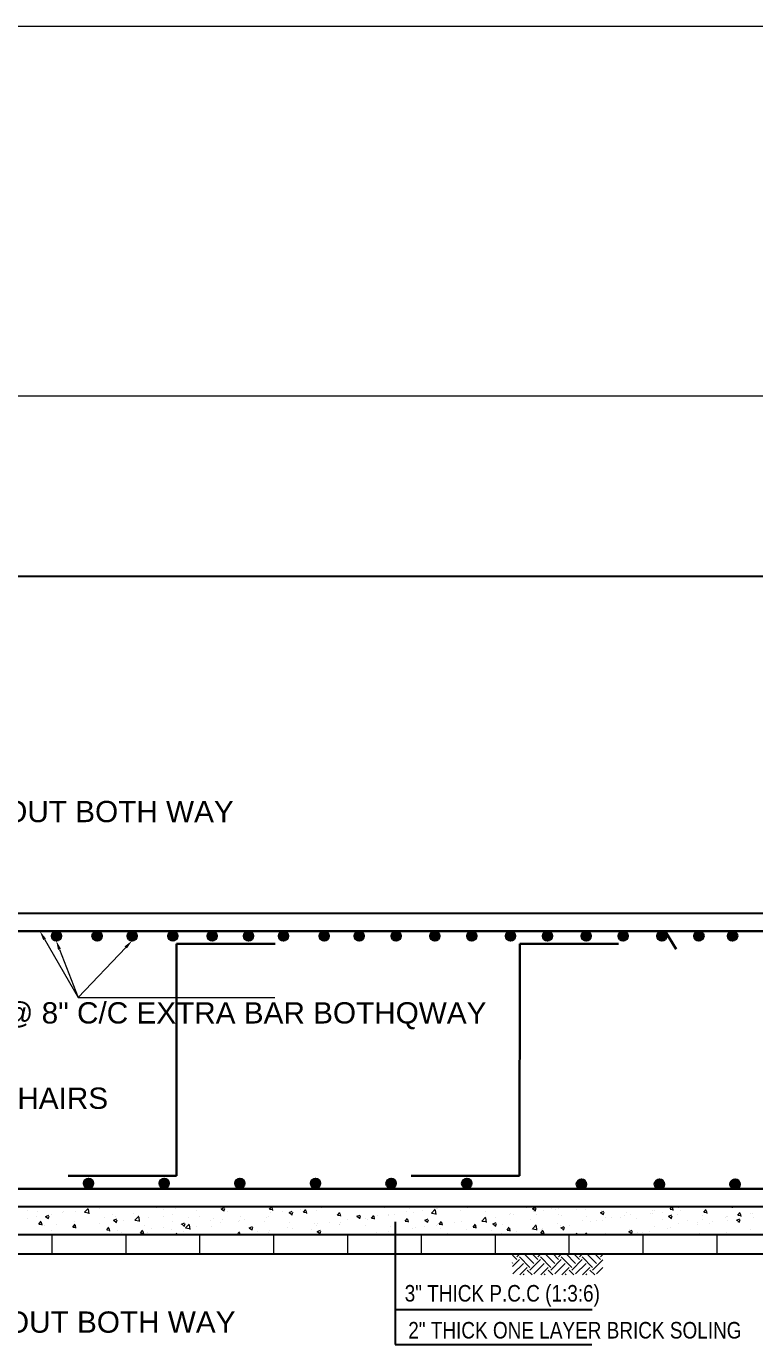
# Model space of a CAD drawing. Header units: inches. Extents: x 57837 to 133168, y 6972 to 27776.
# Drawn here: x 68400 to 68708, y 18895 to 19453 of the extents above; entities that cross this region are included whole.
import ezdxf

# ---------------------------------------------------------------- set-up
doc = ezdxf.new("R2010")
doc.units = ezdxf.units.IN
doc.header["$MEASUREMENT"] = 0
for name, color, linetype, lineweight in [('DIM', 2, 'Continuous', 13), ('HACTH', 153, 'Continuous', 5), ('HATCH', 74, 'Continuous', 5), ('ROD', 1, 'Continuous', 40), ('rod position', 1, 'Continuous', 30)]:
    doc.layers.add(name, color=color, linetype=linetype, lineweight=lineweight)
doc.layers.add('elevation', color=3, linetype='Continuous')
doc.layers.add('text', color=255, linetype='Continuous')
doc.styles.add('Arial', font='arial.ttf', dxfattribs={"height": 6.5})
doc.styles.get("Standard").update_dxf_attribs({"font": 'ARIALN.TTF', "height": 7})

msp = doc.modelspace()

# ---------------------------------------------------------------- hatches: boundary and pattern name
at = {"layer": 'ROD'}
h = msp.add_hatch(color=5, dxfattribs=at)
h.set_gradient(color1=(0, 0, 255), one_color=1, tint=1, name='SPHERICAL')
h.paths.add_polyline_path([(68414.85, 19067.86, 1), (68410.85, 19067.86, 1)])
h = msp.add_hatch(color=5, dxfattribs=at)
h.set_gradient(color1=(0, 0, 255), one_color=1, tint=1, name='SPHERICAL')
h.paths.add_polyline_path([(68431.97, 19067.86, 1), (68427.97, 19067.86, 1)])
h = msp.add_hatch(color=5, dxfattribs=at)
h.set_gradient(color1=(0, 0, 255), one_color=1, tint=1, name='SPHERICAL')
h.paths.add_polyline_path([(68446.85, 19067.86, 1), (68442.85, 19067.86, 1)])
h = msp.add_hatch(color=5, dxfattribs=at)
h.set_gradient(color1=(0, 0, 255), one_color=1, tint=1, name='SPHERICAL')
h.paths.add_polyline_path([(68464.03, 19067.86, 1), (68460.03, 19067.86, 1)])
h = msp.add_hatch(color=5, dxfattribs=at)
h.set_gradient(color1=(0, 0, 255), one_color=1, tint=1, name='SPHERICAL')
h.paths.add_polyline_path([(68480.67, 19067.86, 1), (68476.67, 19067.86, 1)])
h = msp.add_hatch(color=5, dxfattribs=at)
h.set_gradient(color1=(0, 0, 255), one_color=1, tint=1, name='SPHERICAL')
h.paths.add_polyline_path([(68496.03, 19067.86, 1), (68492.03, 19067.86, 1)])
h = msp.add_hatch(color=5, dxfattribs=at)
h.set_gradient(color1=(0, 0, 255), one_color=1, tint=1, name='SPHERICAL')
h.paths.add_polyline_path([(68510.85, 19067.86, 1), (68506.85, 19067.86, 1)])
h = msp.add_hatch(color=5, dxfattribs=at)
h.set_gradient(color1=(0, 0, 255), one_color=1, tint=1, name='SPHERICAL')
h.paths.add_polyline_path([(68528.03, 19067.86, 1), (68524.03, 19067.86, 1)])
h = msp.add_hatch(color=5, dxfattribs=at)
h.set_gradient(color1=(0, 0, 255), one_color=1, tint=1, name='SPHERICAL')
h.paths.add_polyline_path([(68542.85, 19067.86, 1), (68538.85, 19067.86, 1)])
h = msp.add_hatch(color=5, dxfattribs=at)
h.set_gradient(color1=(0, 0, 255), one_color=1, tint=1, name='SPHERICAL')
h.paths.add_polyline_path([(68558.55, 19067.86, 1), (68554.55, 19067.86, 1)])
h = msp.add_hatch(color=5, dxfattribs=at)
h.set_gradient(color1=(0, 0, 255), one_color=1, tint=1, name='SPHERICAL')
h.paths.add_polyline_path([(68574.85, 19067.86, 1), (68570.85, 19067.86, 1)])
h = msp.add_hatch(color=5, dxfattribs=at)
h.set_gradient(color1=(0, 0, 255), one_color=1, tint=1, name='SPHERICAL')
h.paths.add_polyline_path([(68590.55, 19067.86, 1), (68586.55, 19067.86, 1)])
h = msp.add_hatch(color=5, dxfattribs=at)
h.set_gradient(color1=(0, 0, 255), one_color=1, tint=1, name='SPHERICAL')
h.paths.add_polyline_path([(68606.85, 19067.86, 1), (68602.85, 19067.86, 1)])
h = msp.add_hatch(color=5, dxfattribs=at)
h.set_gradient(color1=(0, 0, 255), one_color=1, tint=1, name='SPHERICAL')
h.paths.add_polyline_path([(68622.55, 19067.86, 1), (68618.55, 19067.86, 1)])
h = msp.add_hatch(color=5, dxfattribs=at)
h.set_gradient(color1=(0, 0, 255), one_color=1, tint=1, name='SPHERICAL')
h.paths.add_polyline_path([(68638.85, 19067.86, 1), (68634.85, 19067.86, 1)])
h = msp.add_hatch(color=5, dxfattribs=at)
h.set_gradient(color1=(0, 0, 255), one_color=1, tint=1, name='SPHERICAL')
h.paths.add_polyline_path([(68654.55, 19067.86, 1), (68650.55, 19067.86, 1)])
h = msp.add_hatch(color=5, dxfattribs=at)
h.set_gradient(color1=(0, 0, 255), one_color=1, tint=1, name='SPHERICAL')
h.paths.add_polyline_path([(68670.85, 19067.86, 1), (68666.85, 19067.86, 1)])
h = msp.add_hatch(color=5, dxfattribs=at)
h.set_gradient(color1=(0, 0, 255), one_color=1, tint=1, name='SPHERICAL')
h.paths.add_polyline_path([(68686.6, 19067.86, 1), (68682.6, 19067.86, 1)])
h = msp.add_hatch(color=5, dxfattribs=at)
h.set_gradient(color1=(0, 0, 255), one_color=1, tint=1, name='SPHERICAL')
h.paths.add_polyline_path([(68700.84, 19067.86, 1), (68696.84, 19067.86, 1)])
h = msp.add_hatch(color=5, dxfattribs=at)
h.set_gradient(color1=(0, 0, 255), one_color=1, tint=1, name='SPHERICAL')
h.paths.add_polyline_path([(68428.34, 18963.09, 1), (68424.34, 18963.09, 1)])
h = msp.add_hatch(color=5, dxfattribs=at)
h.set_gradient(color1=(0, 0, 255), one_color=1, tint=1, name='SPHERICAL')
h.paths.add_polyline_path([(68460.34, 18963.09, 1), (68456.34, 18963.09, 1)])
h = msp.add_hatch(color=5, dxfattribs=at)
h.set_gradient(color1=(0, 0, 255), one_color=1, tint=1, name='SPHERICAL')
h.paths.add_polyline_path([(68492.34, 18963.09, 1), (68488.34, 18963.09, 1)])
h = msp.add_hatch(color=5, dxfattribs=at)
h.set_gradient(color1=(0, 0, 255), one_color=1, tint=1, name='SPHERICAL')
h.paths.add_polyline_path([(68524.34, 18963.09, 1), (68520.34, 18963.09, 1)])
h = msp.add_hatch(color=5, dxfattribs=at)
h.set_gradient(color1=(0, 0, 255), one_color=1, tint=1, name='SPHERICAL')
h.paths.add_polyline_path([(68556.34, 18963.09, 1), (68552.34, 18963.09, 1)])
h = msp.add_hatch(color=5, dxfattribs=at)
h.set_gradient(color1=(0, 0, 255), one_color=1, tint=1, name='SPHERICAL')
h.paths.add_polyline_path([(68588.34, 18963.09, 1), (68584.34, 18963.09, 1)])
h = msp.add_hatch(color=5, dxfattribs=at)
h.set_gradient(color1=(0, 0, 255), one_color=1, tint=1, name='SPHERICAL')
h.paths.add_polyline_path([(68636.85, 18962.83, 1), (68632.85, 18962.83, 1)])
h = msp.add_hatch(color=5, dxfattribs=at)
h.set_gradient(color1=(0, 0, 255), one_color=1, tint=1, name='SPHERICAL')
h.paths.add_polyline_path([(68669.85, 18962.83, 1), (68665.85, 18962.83, 1)])
h = msp.add_hatch(color=5, dxfattribs=at)
h.set_gradient(color1=(0, 0, 255), one_color=1, tint=1, name='SPHERICAL')
h.paths.add_polyline_path([(68701.85, 18962.83, 1), (68697.85, 18962.83, 1)])

# ---------------------------------------------------------------- linework, layer by layer
at = {"layer": 'DIM'}
for p, q in [((70374.08, 19452.54), (67752.73, 19452.54)), ((67994.35, 19296.22), (68778.35, 19296.22))]:
    msp.add_line(p, q, dxfattribs=at)
at = {"layer": 'DIM', "lineweight": 13}
for p, q in [((68407.76, 19066.4), (68421.95, 19041.82)), ((68414.09, 19062.14), (68421.95, 19041.82)), ((68442.09, 19062.97), (68421.95, 19041.82)), ((68421.95, 19041.82), (68505.19, 19041.82)), ((68421.95, 19041.82), (68505.19, 19041.82)), ((68421.95, 19041.82), (68505.19, 19041.82))]:
    msp.add_line(p, q, dxfattribs=at)
at = {"layer": 'DIM', "linetype": 'ByBlock', "lineweight": -3}
for p, q in [((68556.06, 18946.9), (68556.06, 18894.94)), ((68556.06, 18909.85), (68639.39, 18909.86)), ((68556.06, 18894.94), (68639.34, 18894.95))]:
    msp.add_line(p, q, dxfattribs=at)
at = {"layer": 'DIM', "lineweight": 13}
for points in [[(68407.18, 19066.07), (68405.76, 19069.86), (68408.33, 19066.73)], [(68413.47, 19061.9), (68412.65, 19065.88), (68414.71, 19062.39)], [(68441.61, 19063.43), (68444.85, 19065.86), (68442.58, 19062.51)]]:
    msp.add_solid(points, dxfattribs=at)
at = {"layer": 'elevation'}
for p, q in [((68746.35, 19219.9), (68026.35, 19219.9)), ((68746.35, 19077.35), (68026.35, 19077.35)), ((67748.73, 18953.35), (70378.39, 18953.35)), ((67748.73, 18953.35), (70378.39, 18953.35)), ((70378.39, 18941.35), (67748.73, 18941.35)), ((70378.39, 18941.35), (67748.73, 18941.35)), ((67748.73, 18933.35), (70378.39, 18933.35))]:
    msp.add_line(p, q, dxfattribs=at)
at = {"layer": 'HACTH', "lineweight": 0}
for p, q in [((68412.97, 18953.15), (68412.97, 18953.15)), ((68427.61, 18953.13), (68427.61, 18953.13)), ((68454.68, 18953.35), (68454.68, 18953.35)), ((68454.84, 18952.96), (68454.97, 18953.35)), ((68482.34, 18953.07), (68482.34, 18953.07)), ((68482.43, 18952.42), (68483.83, 18952.95)), ((68489.99, 18952.97), (68489.93, 18953.35)), ((68496.76, 18953.21), (68496.76, 18953.21)), ((68502.99, 18952.21), (68503.95, 18953.35)), ((68504.34, 18951.72), (68504.11, 18952.97)), ((68524.88, 18952.83), (68524.88, 18952.83)), ((68540.92, 18953.31), (68540.92, 18953.31)), ((68551.6, 18952.86), (68551.6, 18952.86)), ((68552.02, 18953.24), (68552.01, 18953.35)), ((68586.61, 18953.01), (68586.73, 18953.35)), ((68600.76, 18953.29), (68600.76, 18953.29)), ((68611.44, 18952.84), (68611.44, 18952.84)), ((68614.21, 18952.46), (68615.61, 18953)), ((68631.42, 18953.12), (68631.42, 18953.12)), ((68659.15, 18953.35), (68659.21, 18953.34)), ((68659.36, 18952.96), (68659.29, 18953.35)), ((68672.36, 18952.19), (68673.32, 18953.34)), ((68673.71, 18951.7), (68673.48, 18952.96)), ((68676.02, 18952.85), (68676.02, 18952.85)), ((68697.68, 18953.35), (68698.63, 18953.2)), ((68698.79, 18952.86), (68698.73, 18953.35)), ((68400.34, 18951.48), (68400.34, 18951.48)), ((68400.41, 18948.45), (68400.41, 18948.45)), ((68404.28, 18949.13), (68404.28, 18949.13)), ((68404.61, 18951.25), (68404.61, 18951.25)), ((68408.14, 18949.17), (68409.54, 18949.71)), ((68408.14, 18949.17), (68409.14, 18948.5)), ((68409.29, 18948.12), (68409.7, 18949.32)), ((68410.79, 18949.95), (68410.79, 18949.95)), ((68415.29, 18950.79), (68415.29, 18950.79)), ((68415.94, 18951.13), (68415.94, 18951.13)), ((68421.06, 18951.35), (68421.06, 18951.35)), ((68424.68, 18950.92), (68426.23, 18952.55)), ((68424.68, 18950.92), (68426.46, 18950.65)), ((68425.96, 18950.34), (68425.96, 18950.34)), ((68426.61, 18950.31), (68426.39, 18952.21)), ((68431.17, 18952.63), (68431.17, 18952.63)), ((68432.92, 18948.58), (68432.92, 18948.58)), ((68436.64, 18949.89), (68436.64, 18949.89)), ((68436.89, 18947.57), (68438.29, 18948.1)), ((68436.89, 18947.57), (68437.88, 18946.9)), ((68437.93, 18949.24), (68437.93, 18949.24)), ((68438.03, 18946.51), (68438.44, 18947.72)), ((68441.31, 18947.48), (68441.31, 18947.48)), ((68445.5, 18950.23), (68445.5, 18950.23)), ((68446.02, 18947.61), (68447.58, 18949.24)), ((68446.02, 18947.61), (68447.8, 18947.34)), ((68447.31, 18949.44), (68447.31, 18949.44)), ((68447.95, 18947), (68447.73, 18948.9)), ((68451.58, 18948.88), (68451.58, 18948.88)), ((68457.99, 18948.99), (68457.99, 18948.99)), ((68458.13, 18951.9), (68458.13, 18951.9)), ((68461.68, 18950.17), (68461.68, 18950.17)), ((68461.77, 18947.21), (68461.77, 18947.21)), ((68463.14, 18952.56), (68463.14, 18952.56)), ((68468.67, 18948.54), (68468.67, 18948.54)), ((68472.07, 18951.66), (68472.07, 18951.66)), ((68473.44, 18949.21), (68473.44, 18949.21)), ((68478.08, 18947.33), (68478.08, 18947.33)), ((68479.34, 18948.09), (68479.34, 18948.09)), ((68482.43, 18952.42), (68483.43, 18951.74)), ((68483.09, 18947.99), (68483.09, 18947.99)), ((68483.58, 18951.36), (68483.99, 18952.57)), ((68485.1, 18951.21), (68485.1, 18951.21)), ((68490.02, 18947.64), (68490.02, 18947.64)), ((68490.66, 18948.99), (68490.66, 18948.99)), ((68492.2, 18947.7), (68492.2, 18947.7)), ((68500.7, 18947.19), (68500.7, 18947.19)), ((68501.56, 18948.82), (68501.56, 18948.82)), ((68502.58, 18949.19), (68502.58, 18949.19)), ((68502.99, 18952.21), (68504.19, 18952.1)), ((68503.29, 18950.65), (68503.29, 18950.65)), ((68508.3, 18951.31), (68508.3, 18951.31)), ((68511.18, 18950.81), (68512.58, 18951.35)), ((68511.18, 18950.81), (68512.17, 18950.14)), ((68512.32, 18949.76), (68512.73, 18950.97)), ((68512.85, 18950.6), (68512.85, 18950.6)), ((68513.22, 18950.82), (68513.22, 18950.82)), ((68515.88, 18952.3), (68515.88, 18952.3)), ((68517.34, 18950.95), (68518.3, 18952.1)), ((68517.34, 18950.95), (68518.53, 18950.85)), ((68518.68, 18950.46), (68518.45, 18951.72)), ((68522.95, 18951.88), (68522.95, 18951.88)), ((68531.68, 18949.7), (68532.65, 18950.85)), ((68531.68, 18949.7), (68532.88, 18949.59)), ((68533.03, 18949.21), (68532.8, 18950.46)), ((68535.83, 18947.74), (68535.83, 18947.74)), ((68539.92, 18949.21), (68541.32, 18949.75)), ((68539.92, 18949.21), (68540.91, 18948.54)), ((68541.07, 18948.16), (68541.47, 18949.37)), ((68543.37, 18948.13), (68543.37, 18948.13)), ((68544.18, 18947.83), (68544.18, 18947.83)), ((68546.03, 18948.44), (68546.99, 18949.59)), ((68546.03, 18948.44), (68547.22, 18948.34)), ((68547.37, 18947.95), (68547.14, 18949.21)), ((68548.46, 18949.4), (68548.46, 18949.4)), ((68553.46, 18950.06), (68553.46, 18950.06)), ((68553.47, 18949.41), (68553.47, 18949.41)), ((68555.85, 18949.83), (68555.85, 18949.83)), ((68560.37, 18947.19), (68561.34, 18948.34)), ((68560.37, 18947.19), (68561.57, 18947.08)), ((68561.04, 18951.05), (68561.04, 18951.05)), ((68561.72, 18946.7), (68561.49, 18947.95)), ((68562.28, 18952.41), (68562.28, 18952.41)), ((68563.86, 18950.91), (68563.86, 18950.91)), ((68567.51, 18951.83), (68567.51, 18951.83)), ((68568.66, 18947.61), (68570.06, 18948.15)), ((68568.66, 18947.61), (68569.66, 18946.94)), ((68569.81, 18946.56), (68570.21, 18947.77)), ((68571.44, 18950.54), (68573, 18952.17)), ((68571.44, 18950.54), (68573.22, 18950.27)), ((68572.95, 18951.96), (68572.95, 18951.96)), ((68573.37, 18949.93), (68573.15, 18951.83)), ((68573.67, 18952.72), (68573.67, 18952.72)), ((68574.13, 18952.32), (68574.13, 18952.32)), ((68583.63, 18951.51), (68583.63, 18951.51)), ((68592.78, 18947.23), (68594.34, 18948.86)), ((68592.78, 18947.23), (68594.56, 18946.96)), ((68593.62, 18948.15), (68593.62, 18948.15)), ((68594.3, 18951.06), (68594.3, 18951.06)), ((68594.37, 18948.44), (68594.37, 18948.44)), ((68594.71, 18946.62), (68594.49, 18948.52)), ((68598.63, 18948.81), (68598.63, 18948.81)), ((68604.64, 18949.85), (68604.64, 18949.85)), ((68604.98, 18950.61), (68604.98, 18950.61)), ((68606.2, 18949.81), (68606.2, 18949.81)), ((68613.34, 18947.91), (68613.34, 18947.91)), ((68614.21, 18952.46), (68615.2, 18951.79)), ((68614.74, 18951.13), (68614.74, 18951.13)), ((68615.36, 18951.41), (68615.76, 18952.61)), ((68615.66, 18950.15), (68615.66, 18950.15)), ((68618.83, 18951.47), (68618.83, 18951.47)), ((68622.12, 18952.39), (68622.12, 18952.39)), ((68623.84, 18952.13), (68623.84, 18952.13)), ((68625.01, 18949.91), (68625.01, 18949.91)), ((68625.13, 18952.63), (68625.13, 18952.63)), ((68626.33, 18949.7), (68626.33, 18949.7)), ((68632.79, 18951.94), (68632.79, 18951.94)), ((68635.16, 18947.38), (68635.16, 18947.38)), ((68636.67, 18951.91), (68636.67, 18951.91)), ((68637.01, 18949.25), (68637.01, 18949.25)), ((68641.46, 18947.52), (68641.46, 18947.52)), ((68642.95, 18950.86), (68644.35, 18951.39)), ((68642.95, 18950.86), (68643.94, 18950.19)), ((68643.47, 18951.49), (68643.47, 18951.49)), ((68643.79, 18947.56), (68643.79, 18947.56)), ((68644.1, 18949.8), (68644.5, 18951.01)), ((68645.26, 18948.66), (68645.26, 18948.66)), ((68647.69, 18948.8), (68647.69, 18948.8)), ((68651.37, 18948.56), (68651.37, 18948.56)), ((68653.12, 18949.52), (68653.12, 18949.52)), ((68654.15, 18951.04), (68654.15, 18951.04)), ((68655.65, 18950.16), (68655.65, 18950.16)), ((68658.36, 18948.35), (68658.36, 18948.35)), ((68664, 18950.22), (68664, 18950.22)), ((68664.79, 18951.53), (68664.79, 18951.53)), ((68664.82, 18950.59), (68664.82, 18950.59)), ((68665.92, 18951.57), (68665.92, 18951.57)), ((68669, 18950.88), (68669, 18950.88)), ((68669.04, 18947.9), (68669.04, 18947.9)), ((68671.69, 18949.26), (68673.09, 18949.79)), ((68671.69, 18949.26), (68672.69, 18948.58)), ((68672.36, 18952.19), (68673.55, 18952.09)), ((68672.84, 18948.2), (68673.25, 18949.41)), ((68675.5, 18950.13), (68675.5, 18950.13)), ((68676.58, 18951.87), (68676.58, 18951.87)), ((68679.72, 18947.45), (68679.72, 18947.45)), ((68686.16, 18947.69), (68686.16, 18947.69)), ((68686.18, 18949.68), (68686.18, 18949.68)), ((68686.7, 18950.94), (68687.67, 18952.08)), ((68686.7, 18950.94), (68687.9, 18950.83)), ((68688.05, 18950.45), (68687.82, 18951.7)), ((68695.75, 18948.53), (68695.75, 18948.53)), ((68696.43, 18949.1), (68696.43, 18949.1)), ((68696.53, 18947.31), (68696.53, 18947.31)), ((68696.85, 18949.23), (68696.85, 18949.23)), ((68700.44, 18947.65), (68701.84, 18948.19)), ((68700.44, 18947.65), (68701.43, 18946.98)), ((68701.05, 18949.68), (68702.01, 18950.83)), ((68701.05, 18949.68), (68702.24, 18949.58)), ((68701.58, 18946.6), (68701.99, 18947.81)), ((68702.4, 18949.19), (68702.17, 18950.45)), ((68706.53, 18950.38), (68706.53, 18950.38)), ((68707.42, 18950.53), (68707.42, 18950.53)), ((68707.53, 18948.78), (68707.53, 18948.78)), ((68400.16, 18941.79), (68400.16, 18941.79)), ((68405.35, 18945.95), (68406.31, 18947.1)), ((68405.35, 18945.95), (68406.55, 18945.84)), ((68406.7, 18945.46), (68406.47, 18946.71)), ((68407.71, 18945.26), (68407.71, 18945.26)), ((68410.55, 18943.29), (68410.55, 18943.29)), ((68412.71, 18945.92), (68412.71, 18945.92)), ((68419.69, 18944.69), (68420.66, 18945.84)), ((68419.69, 18944.69), (68420.89, 18944.59)), ((68420.29, 18946.92), (68420.29, 18946.92)), ((68420.68, 18941.35), (68421.48, 18941.65)), ((68421.04, 18944.21), (68420.81, 18945.46)), ((68420.82, 18944.7), (68420.82, 18944.7)), ((68430.92, 18945.98), (68430.92, 18945.98)), ((68434.04, 18943.44), (68435, 18944.59)), ((68434.04, 18943.44), (68435.24, 18943.33)), ((68435.39, 18942.95), (68435.16, 18944.2)), ((68438.44, 18943.2), (68438.44, 18943.2)), ((68440.24, 18942.35), (68440.24, 18942.35)), ((68448.39, 18942.18), (68449.35, 18943.33)), ((68448.39, 18942.18), (68449.58, 18942.08)), ((68449.73, 18941.7), (68449.5, 18942.95)), ((68450.11, 18945.21), (68450.11, 18945.21)), ((68451.34, 18942.23), (68451.34, 18942.23)), ((68452.87, 18944.01), (68452.87, 18944.01)), ((68457.88, 18944.67), (68457.88, 18944.67)), ((68461.44, 18943.51), (68461.44, 18943.51)), ((68463.08, 18941.35), (68463.69, 18942.08)), ((68463.91, 18941.35), (68463.85, 18941.69)), ((68465.45, 18945.67), (68465.45, 18945.67)), ((68465.63, 18945.96), (68467.03, 18946.5)), ((68465.63, 18945.96), (68466.62, 18945.29)), ((68466.56, 18942.82), (68466.56, 18942.82)), ((68466.78, 18944.91), (68467.18, 18946.12)), ((68467.37, 18944.3), (68468.92, 18945.93)), ((68467.37, 18944.3), (68469.14, 18944.03)), ((68469.3, 18943.69), (68469.08, 18945.59)), ((68471.83, 18945.01), (68471.83, 18945.01)), ((68478.23, 18944.82), (68478.23, 18944.82)), ((68482.09, 18946.41), (68482.09, 18946.41)), ((68489.05, 18941.35), (68490.27, 18942.62)), ((68489.89, 18946.82), (68489.89, 18946.82)), ((68490.53, 18941.35), (68490.42, 18942.28)), ((68494.37, 18944.36), (68495.77, 18944.9)), ((68494.37, 18944.36), (68495.37, 18943.69)), ((68495.52, 18943.31), (68495.92, 18944.52)), ((68498.03, 18942.76), (68498.03, 18942.76)), ((68502.34, 18942.54), (68502.34, 18942.54)), ((68503.04, 18943.42), (68503.04, 18943.42)), ((68509.19, 18941.82), (68509.19, 18941.82)), ((68510.61, 18944.42), (68510.61, 18944.42)), ((68511.37, 18946.73), (68511.37, 18946.73)), ((68512.61, 18943.95), (68512.61, 18943.95)), ((68520.86, 18943.83), (68520.86, 18943.83)), ((68522.05, 18946.28), (68522.05, 18946.28)), ((68522.71, 18945.23), (68522.71, 18945.23)), ((68523.11, 18942.76), (68524.51, 18943.3)), ((68523.11, 18942.76), (68524.11, 18942.09)), ((68523.25, 18946.08), (68523.25, 18946.08)), ((68524.26, 18941.71), (68524.67, 18942.92)), ((68528.25, 18946.74), (68528.25, 18946.74)), ((68532.52, 18945.83), (68532.52, 18945.83)), ((68532.73, 18945.83), (68532.73, 18945.83)), ((68533.1, 18946.73), (68533.1, 18946.73)), ((68543.4, 18945.38), (68543.4, 18945.38)), ((68548.2, 18942.17), (68548.2, 18942.17)), ((68552.34, 18941.35), (68553.26, 18941.7)), ((68553.23, 18942.76), (68553.23, 18942.76)), ((68554.08, 18944.93), (68554.08, 18944.93)), ((68555.78, 18943.17), (68555.78, 18943.17)), ((68563.61, 18944.26), (68563.61, 18944.26)), ((68564.76, 18944.48), (68564.76, 18944.48)), ((68568.41, 18944.83), (68568.41, 18944.83)), ((68573.42, 18945.49), (68573.42, 18945.49)), ((68573.88, 18945.66), (68573.88, 18945.66)), ((68574.72, 18945.93), (68575.68, 18947.08)), ((68574.72, 18945.93), (68575.91, 18945.83)), ((68575.43, 18944.03), (68575.43, 18944.03)), ((68576.07, 18945.44), (68575.83, 18946.7)), ((68578.35, 18941.9), (68578.35, 18941.9)), ((68580.99, 18946.49), (68580.99, 18946.49)), ((68583.99, 18946.94), (68583.99, 18946.94)), ((68586.11, 18943.58), (68586.11, 18943.58)), ((68589.06, 18944.68), (68590.03, 18945.83)), ((68589.06, 18944.68), (68590.26, 18944.57)), ((68590.01, 18943.9), (68590.01, 18943.9)), ((68590.41, 18944.19), (68590.18, 18945.44)), ((68594.13, 18941.79), (68594.13, 18941.79)), ((68596.78, 18943.13), (68596.78, 18943.13)), ((68597.4, 18946.01), (68598.8, 18946.55)), ((68597.4, 18946.01), (68598.4, 18945.34)), ((68598.55, 18944.96), (68598.96, 18946.16)), ((68600.94, 18941.92), (68600.94, 18941.92)), ((68601.68, 18945.91), (68601.68, 18945.91)), ((68603.41, 18943.42), (68604.37, 18944.57)), ((68603.41, 18943.42), (68604.6, 18943.32)), ((68604.4, 18943.19), (68604.4, 18943.19)), ((68604.76, 18942.93), (68604.52, 18944.19)), ((68607.46, 18942.68), (68607.46, 18942.68)), ((68613.57, 18943.58), (68613.57, 18943.58)), ((68614.13, 18943.92), (68615.69, 18945.55)), ((68614.13, 18943.92), (68615.91, 18943.65)), ((68614.5, 18944.47), (68614.5, 18944.47)), ((68616.06, 18943.31), (68615.84, 18945.21)), ((68617.75, 18942.17), (68618.72, 18943.32)), ((68617.75, 18942.17), (68618.95, 18942.06)), ((68618.13, 18943.52), (68618.13, 18943.52)), ((68618.14, 18942.22), (68618.14, 18942.22)), ((68618.58, 18944.24), (68618.58, 18944.24)), ((68619.1, 18941.68), (68618.87, 18942.93)), ((68624.89, 18945.97), (68624.89, 18945.97)), ((68626.15, 18945.24), (68626.15, 18945.24)), ((68626.15, 18944.41), (68627.55, 18944.94)), ((68626.15, 18944.41), (68627.14, 18943.74)), ((68627.29, 18943.35), (68627.7, 18944.56)), ((68628.81, 18941.77), (68628.81, 18941.77)), ((68629.8, 18945.52), (68629.8, 18945.52)), ((68632.46, 18941.35), (68633.06, 18942.06)), ((68633.28, 18941.35), (68633.21, 18941.68)), ((68636.18, 18941.35), (68637.03, 18942.24)), ((68637.25, 18941.35), (68637.18, 18941.9)), ((68638.78, 18946.9), (68638.78, 18946.9)), ((68645.02, 18942), (68645.02, 18942)), ((68654.89, 18942.8), (68656.29, 18943.34)), ((68654.89, 18942.8), (68655.88, 18942.13)), ((68655.4, 18943.5), (68655.4, 18943.5)), ((68656.04, 18941.75), (68656.44, 18942.96)), ((68658.74, 18942.33), (68658.74, 18942.33)), ((68660.76, 18942.52), (68660.76, 18942.52)), ((68663.74, 18942.99), (68663.74, 18942.99)), ((68665.67, 18944.91), (68665.67, 18944.91)), ((68671.32, 18943.99), (68671.32, 18943.99)), ((68672.43, 18944.53), (68672.43, 18944.53)), ((68675.78, 18946.19), (68675.78, 18946.19)), ((68683.95, 18945.65), (68683.95, 18945.65)), ((68684, 18941.35), (68685.03, 18941.74)), ((68684.09, 18946.53), (68684.09, 18946.53)), ((68688.96, 18946.31), (68688.96, 18946.31)), ((68690.39, 18947), (68690.39, 18947)), ((68696.19, 18942.44), (68696.19, 18942.44)), ((68701.07, 18946.55), (68701.07, 18946.55)), ((68706.29, 18943.72), (68706.29, 18943.72)), ((68432.66, 18941.35), (68432.66, 18941.35)), ((68543.12, 18941.48), (68543.12, 18941.48)), ((68543.2, 18941.51), (68543.2, 18941.51)), ((68606.47, 18941.52), (68606.47, 18941.52)), ((68685.18, 18941.35), (68685.18, 18941.36))]:
    msp.add_line(p, q, dxfattribs=at)
at = {"layer": 'HACTH', "color": 3}
for p, q in [((68411.01, 18933.35), (68411.01, 18941.35)), ((68442.26, 18933.35), (68442.26, 18941.35)), ((68473.51, 18933.35), (68473.51, 18941.35)), ((68504.76, 18933.35), (68504.76, 18941.35)), ((68536.01, 18933.35), (68536.01, 18941.35)), ((68567.26, 18933.35), (68567.26, 18941.35)), ((68598.51, 18933.35), (68598.51, 18941.35)), ((68629.76, 18933.35), (68629.76, 18941.35)), ((68661.01, 18933.35), (68661.01, 18941.35)), ((68692.26, 18933.35), (68692.26, 18941.35))]:
    msp.add_line(p, q, dxfattribs=at)
at = {"layer": 'HATCH', "linetype": 'Continuous'}
for p, q in [((68607.56, 18930.92), (68605.67, 18932.81)), ((68605.67, 18927.93), (68608.66, 18930.92)), ((68607.56, 18932.03), (68608.97, 18933.44)), ((68613.08, 18927.61), (68608.66, 18932.03)), ((68614.74, 18929.26), (68610.56, 18933.44)), ((68613.08, 18926.5), (68617.5, 18930.92)), ((68616.4, 18930.92), (68613.88, 18933.44)), ((68616.4, 18932.03), (68617.81, 18933.44)), ((68621.92, 18927.61), (68617.5, 18932.03)), ((68623.58, 18929.26), (68619.4, 18933.44)), ((68621.92, 18926.5), (68626.34, 18930.92)), ((68625.24, 18930.92), (68622.72, 18933.44)), ((68625.24, 18932.03), (68626.65, 18933.44)), ((68630.76, 18927.61), (68626.34, 18932.03)), ((68632.42, 18929.26), (68628.24, 18933.44)), ((68630.76, 18926.5), (68635.18, 18930.92)), ((68634.07, 18930.92), (68631.56, 18933.44)), ((68634.07, 18932.03), (68635.49, 18933.44)), ((68639.6, 18927.61), (68635.18, 18932.03)), ((68641.26, 18929.26), (68637.08, 18933.44)), ((68639.6, 18926.5), (68643.93, 18930.84)), ((68642.91, 18930.92), (68640.39, 18933.44)), ((68642.91, 18932.03), (68643.93, 18933.05)), ((68605.9, 18929.26), (68605.67, 18929.49)), ((68605.9, 18924.84), (68610.32, 18929.26)), ((68608.85, 18924.47), (68611.98, 18927.61)), ((68614, 18924.47), (68611.98, 18926.5)), ((68614.74, 18924.84), (68619.16, 18929.26)), ((68617.68, 18924.47), (68620.82, 18927.61)), ((68622.84, 18924.47), (68620.82, 18926.5)), ((68623.58, 18924.84), (68628, 18929.26)), ((68626.52, 18924.47), (68629.66, 18927.61)), ((68631.68, 18924.47), (68629.66, 18926.5)), ((68632.42, 18924.84), (68636.84, 18929.26)), ((68635.36, 18924.47), (68638.49, 18927.61)), ((68640.52, 18924.47), (68638.49, 18926.5)), ((68641.26, 18924.84), (68643.93, 18927.52)), ((68610.69, 18924.47), (68610.32, 18924.84)), ((68619.53, 18924.47), (68619.16, 18924.84)), ((68628.37, 18924.47), (68628, 18924.84)), ((68637.21, 18924.47), (68636.84, 18924.84))]:
    msp.add_line(p, q, dxfattribs=at)
at = {"layer": 'rod position'}
for p, q in [((67753.74, 19069.86), (70374.37, 19069.86)), ((68121.81, 19069.86), (68670.23, 19069.86)), ((68670.23, 19069.86), (68674.9, 19062.19)), ((67753.74, 18960.83), (70374.36, 18960.83))]:
    msp.add_line(p, q, dxfattribs=at)
at = {"layer": 'rod position', "color": 4}
for p, q in [((68463.62, 19064.49), (68463.51, 18966.27)), ((68505.33, 19064.49), (68463.62, 19064.49)), ((68608.81, 19064.49), (68608.69, 18966.27)), ((68650.51, 19064.49), (68608.81, 19064.49)), ((68463.51, 18966.27), (68417.7, 18966.27)), ((68608.69, 18966.27), (68562.88, 18966.27))]:
    msp.add_line(p, q, dxfattribs=at)
at = {"layer": 'rod position'}
for centre in [(68412.85, 19067.86), (68429.97, 19067.86), (68444.85, 19067.86), (68462.03, 19067.86), (68478.67, 19067.86), (68494.03, 19067.86), (68508.85, 19067.86), (68526.03, 19067.86), (68540.85, 19067.86), (68556.55, 19067.86), (68572.85, 19067.86), (68588.55, 19067.86), (68604.85, 19067.86), (68620.55, 19067.86), (68636.85, 19067.86), (68652.55, 19067.86), (68668.85, 19067.86), (68684.6, 19067.86), (68698.84, 19067.86), (68426.34, 18963.09), (68458.34, 18963.09), (68490.34, 18963.09), (68522.34, 18963.09), (68554.34, 18963.09), (68586.34, 18963.09), (68634.85, 18962.83), (68667.85, 18962.83), (68699.85, 18962.83)]:
    msp.add_circle(centre, 2, dxfattribs=at)

# ---------------------------------------------------------------- texts
at = {"layer": 'text', "color": 3, "style": 'Arial'}
for s, p in [('16Ø @ 8" C/C THROUGH OUT BOTH WAY', (68240.07, 19115.93)), ('16Ø @ 8" C/C EXTRA BAR BOTHQWAY', (68363.03, 19030.77)), ('20Ø @ 4\'-0" C/C CHAIRS', (68289.98, 18994.67)), ('12Ø @ 8" C/C THROUGH OUT BOTH WAY', (68240.82, 18899.98))]:
    msp.add_text(s, height=9, rotation=360, dxfattribs=at).set_placement(p)
at = {"layer": 'text'}
for s, p in [(' 3" THICK P.C.C (1:3:6)', (68557.88, 18913.16)), ('2" THICK ONE LAYER BRICK SOLING', (68561.62, 18897.53))]:
    msp.add_text(s, height=7, dxfattribs=at).set_placement(p)

doc.saveas('drawing.dxf')
